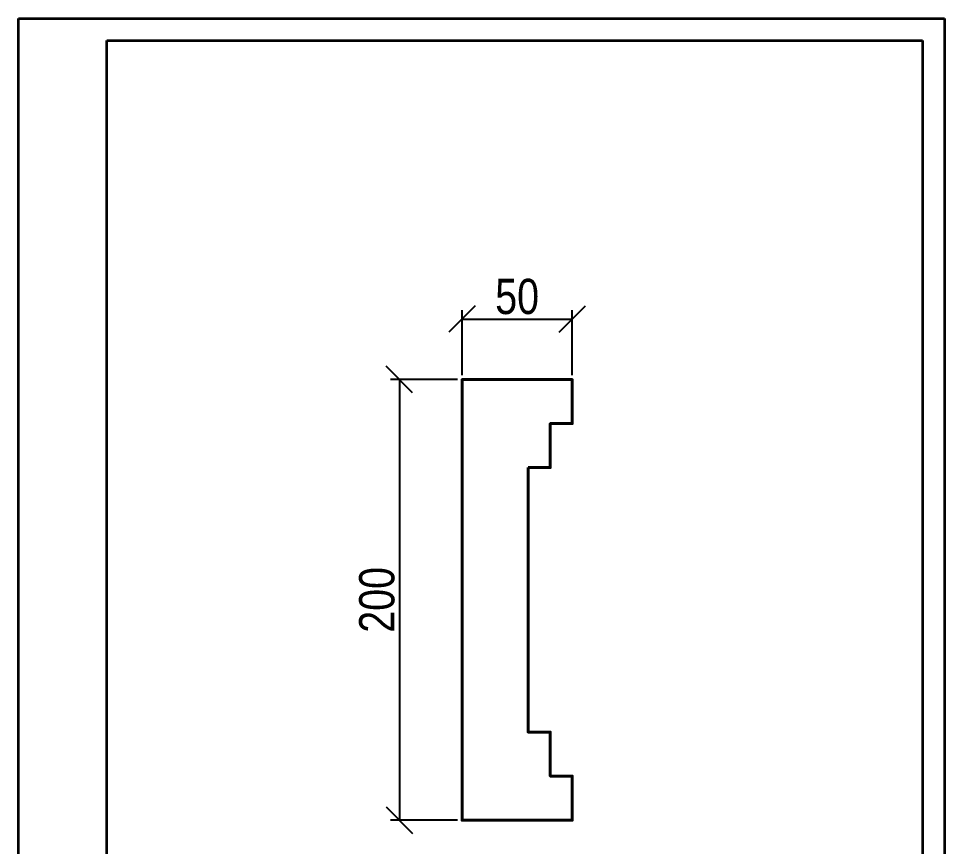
# Model space of a CAD drawing. Header units: millimetres. Extents: x 0 to 420, y 0 to 594.
# Drawn here: x 0 to 420, y 218.2 to 594 of the extents above; entities that cross this region are included whole.
import ezdxf

# ---------------------------------------------------------------- set-up
doc = ezdxf.new("R2010")
doc.units = ezdxf.units.MM
doc.layers.get('0').update_dxf_attribs({"lineweight": 35})
doc.layers.add('архио', color=252, linetype='Continuous', lineweight=40)
doc.layers.add('Размеры', color=5, linetype='Continuous', lineweight=9)
doc.styles.add('Размер', font='ARIAL.TTF', dxfattribs={"width": 0.8})
doc.dimstyles.new('M 1-1_h16_(M 1-4)', dxfattribs={"dimtxt": 16, "dimasz": 12, "dimexe": 4, "dimexo": 2, "dimgap": 2, "dimtad": 1, "dimdec": 0, "dimtxsty": 'Размер', "dimblk": 'OBLIQUE', "dimcen": 2.5, "dimadec": 0, "dimazin": 0, "dimtfac": 1, "dimtdec": 0, "dimtmove": 0, "dimatfit": 3, "dimfxl": 0, "dimarcsym": 0})

# ---------------------------------------------------------------- blocks, each defined once
blk = doc.blocks.new('A$C49AA496E')
for p, q in [((-5.684341886080801e-14, -2.788019628496841e-07), (-5.684341886080801e-14, 296.999999721198)), ((-5.684341886080801e-14, 296.999999721198), (210, 296.999999721198)), ((210, 296.999999721198), (210, -2.788019628496841e-07)), ((20, 4.999999721198037), (20, 291.999999721198)), ((20, 291.999999721198), (205, 291.9999997211971)), ((205, 291.999999721198), (205, 4.999999721198037))]:
    blk.add_line(p, q)
blk = doc.blocks.new('_Oblique')
at = {"color": 0, "linetype": 'ByBlock', "lineweight": -2}
blk.add_line((-0.5, -0.5), (0.5, 0.5), dxfattribs=at)
blk = doc.blocks.new('*D442')
at = {"layer": 'Defpoints', "color": 0}
for p in [(201.1592834285329, 430.1460701220749), (172.7721222052587, 230.1460701220749), (201.1592834285329, 230.1460701220749)]:
    blk.add_point(p, dxfattribs=at)
at = {"layer": 'Размеры', "color": 0, "lineweight": -2}
for p, q in [((199.1592834285329, 430.1460701220749), (168.7721222052587, 430.1460701220749)), ((172.7721222052587, 430.1460701220749), (172.7721222052587, 230.1460701220749)), ((199.1592834285329, 230.1460701220749), (168.7721222052587, 230.1460701220749))]:
    blk.add_line(p, q, dxfattribs=at)
at = {"layer": 'Размеры', "color": 0, "lineweight": -2, "xscale": 12, "yscale": 12, "zscale": 12}
for p, rotation in [((172.7721222052587, 430.1460701220749), 90), ((172.7721222052587, 230.1460701220749), 270)]:
    blk.add_blockref('_Oblique', p, dxfattribs=dict(at, rotation=rotation))
at = {"layer": 'Размеры', "color": 0, "insert": (162.6029544017116, 330.1460701220749), "char_height": 16, "attachment_point": 5, "rotation": 90, "style": 'Размер'}
blk.add_mtext('200', dxfattribs=at)
blk = doc.blocks.new('*D443')
at = {"layer": 'Defpoints', "color": 0}
for p in [(251.1592834285329, 457.5856044254815), (201.1592834285329, 430.1460701220749), (251.1592834285329, 430.1460701220749)]:
    blk.add_point(p, dxfattribs=at)
at = {"layer": 'Размеры', "color": 0, "lineweight": -2}
for p, q in [((201.1592834285329, 432.1460701220749), (201.1592834285329, 461.5856044254815)), ((251.1592834285329, 432.1460701220749), (251.1592834285329, 461.5856044254815)), ((201.1592834285329, 457.5856044254815), (251.1592834285329, 457.5856044254815))]:
    blk.add_line(p, q, dxfattribs=at)
at = {"layer": 'Размеры', "color": 0, "lineweight": -2, "xscale": 12, "yscale": 12, "zscale": 12, "rotation": 180}
blk.add_blockref('_Oblique', (201.1592834285329, 457.5856044254815), dxfattribs=at)
at = {"layer": 'Размеры', "color": 0, "lineweight": -2, "xscale": 12, "yscale": 12, "zscale": 12}
blk.add_blockref('_Oblique', (251.1592834285329, 457.5856044254815), dxfattribs=at)
at = {"layer": 'Размеры', "color": 0, "insert": (226.1592834285329, 467.7547722290286), "char_height": 16, "attachment_point": 5, "style": 'Размер'}
blk.add_mtext('50', dxfattribs=at)

msp = doc.modelspace()

# ---------------------------------------------------------------- linework, layer by layer
at = {"layer": 'архио'}
msp.add_lwpolyline([(231.1592834285329, 390.1460701220749), (231.1592834285329, 270.1460701220749), (241.1592834285329, 270.1460701220749), (241.1592834285329, 250.1460701220749), (251.1592834285329, 250.1460701220749), (251.1592834285329, 230.1460701220749), (201.1592834285329, 230.1460701220749), (201.1592834285329, 430.1460701220749), (251.1592834285329, 430.1460701220749), (251.1592834285329, 410.1460701220749), (241.1592834285329, 410.1460701220749), (241.1592834285329, 390.1460701220749)], close=True, dxfattribs=at)

# ---------------------------------------------------------------- block references
at = {"xscale": 2, "yscale": 2, "zscale": 2}
msp.add_blockref('A$C49AA496E', (1.13686837721616e-13, 5.576039256993681e-07), dxfattribs=at)

# ---------------------------------------------------------------- dimensions: what is measured, and where the dimension line sits
at = {"layer": 'Размеры'}
dim = msp.add_linear_dim(base=(251.1592834285329, 457.5856044254815), p1=(201.1592834285329, 430.1460701220749), p2=(251.1592834285329, 430.1460701220749), dimstyle='M 1-1_h16_(M 1-4)', override={"dimfxl": 1.25}, dxfattribs=at)
dim.commit()
dim.dimension.update_dxf_attribs({"geometry": '*D443', "text_midpoint": (226.1592834285329, 457.5856044254815), "dimtype": 160})
dim = msp.add_linear_dim(base=(172.7721222052587, 230.1460701220749), p1=(201.1592834285329, 430.1460701220749), p2=(201.1592834285329, 230.1460701220749), angle=90, dimstyle='M 1-1_h16_(M 1-4)', override={"dimfxl": 1.25}, dxfattribs=at)
dim.commit()
dim.dimension.update_dxf_attribs({"geometry": '*D442', "text_midpoint": (162.6029544017116, 330.1460701220749)})

doc.saveas('drawing.dxf')
